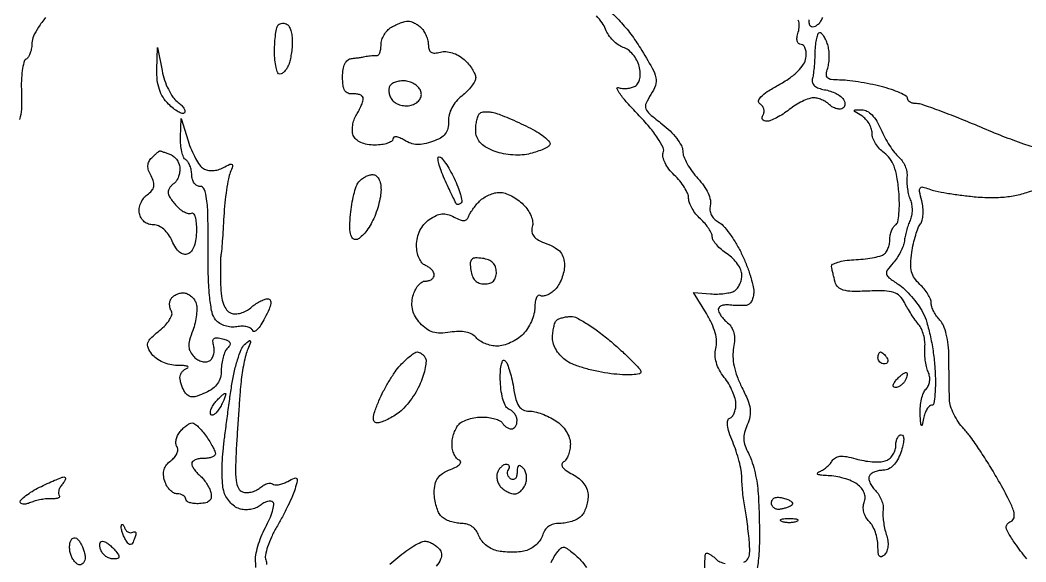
# Model space of a CAD drawing. Extents: x 0 to 102, y 0 to 135.
# Drawn here: x 47.29 to 61.67, y 101.31 to 109.06 of the extents above; entities that cross this region are included whole.
import ezdxf

# ---------------------------------------------------------------- set-up
doc = ezdxf.new("R2010")
doc.units = 0
doc.header["$MEASUREMENT"] = 0

msp = doc.modelspace()

# ---------------------------------------------------------------- linework, layer by layer
for points in [[(55.713392, 109.195951, -0.026186), (55.871109, 109.042416, -0.024721), (56.025737, 108.85773, -0.025052), (56.160648, 108.659477, -0.00836), (56.329031, 108.372557, -0.072628), (56.382264, 108.234896, -0.140959), (56.376185, 108.126634, -0.061044), (56.311784, 107.996028, 0.038722), (56.242624, 107.87022, 0.200103), (56.240273, 107.792504, 0.126946), (56.294674, 107.715864, 0.01234), (56.473586, 107.572282, -0.031705), (56.585725, 107.474918, -0.035176), (56.680527, 107.367283, -0.037717), (56.746933, 107.265119, -0.125903), (56.7666, 107.188253, 0.093877), (56.781317, 107.11056, 0.032018), (56.830249, 107.006197, 0.030512), (56.900354, 106.895228, 0.03075), (56.983276, 106.79392, -0.035146), (57.066773, 106.690062, -0.044396), (57.127793, 106.583029, -0.050934), (57.161256, 106.484576, -0.120993), (57.160107, 106.407754, 0.090007), (57.154966, 106.34046, 0.087108), (57.173634, 106.274812, 0.08348), (57.214523, 106.217222, 0.073989), (57.27359, 106.173327, -0.087205), (57.344344, 106.117803, -0.024034), (57.434001, 106.0077, -0.023512), (57.52516, 105.871058, -0.022622), (57.604359, 105.724724, -0.017602), (57.672279, 105.570832, -0.017269), (57.729677, 105.41157, -0.017439), (57.770237, 105.268633, -0.060479), (57.7818, 105.17339, -0.0548), (57.773951, 105.101986, -0.06985), (57.750736, 105.04002, -0.085123), (57.716443, 104.996536, -0.161721), (57.67605, 104.978858, -0.019509), (57.625095, 104.976162, -0.008697), (57.557874, 104.976401, -0.008594), (57.486669, 104.979118, -0.011513), (57.42225, 104.984176, 0.051616), (57.36559, 104.984076, 0.076638), (57.31769, 104.971441, 0.10255), (57.285695, 104.948828, 0.19003), (57.2742, 104.919677, 0.117003), (57.283254, 104.881514, 0.0367), (57.313619, 104.830773, 0.034397), (57.357038, 104.777234, 0.031988), (57.408393, 104.728748, -0.080434), (57.464683, 104.66425, -0.080116), (57.497838, 104.585199, -0.068527), (57.5075, 104.489294, -0.040262), (57.494028, 104.374589, 0.059057), (57.484069, 104.249461, 0.041845), (57.501258, 104.109506, 0.037605), (57.544684, 103.959061, 0.028897), (57.613488, 103.802459, -0.02014), (57.695364, 103.624624, -0.063048), (57.729807, 103.497837, -0.083992), (57.726693, 103.387671, -0.057985), (57.688349, 103.26866, 0.042518), (57.649488, 103.15968, 0.07512), (57.639254, 103.06494, 0.074302), (57.657446, 102.9707, 0.040754), (57.705538, 102.863151, -0.044278), (57.749779, 102.762314, -0.019226), (57.791191, 102.621754, -0.018847), (57.824023, 102.467996, -0.023794), (57.842169, 102.3237, -0.007821), (57.851868, 102.167162, -0.004253), (57.859136, 101.974618, -0.004236), (57.863204, 101.778615, -0.006698), (57.863017, 101.610535, -0.010296), (57.857799, 101.461948, -0.01317), (57.84658, 101.325476, -0.011086), (57.831778, 101.212726, -0.100554)], [(47.655272, 109.095976, 0.030648), (47.552899, 108.957225, 0.032567), (47.481531, 108.829419, 0.111397), (47.460675, 108.737143, -0.041653), (47.454404, 108.662367, -0.04372), (47.435831, 108.590913, -0.047872), (47.40862, 108.532714, -0.121642), (47.376204, 108.499626, 0.196423), (47.344324, 108.455838, 0.025433), (47.32195, 108.339844, 0.026548), (47.309203, 108.193039, 0.019255), (47.31002, 108.028933, -0.020662), (47.310546, 107.785968, -0.080484), (47.280811, 107.639115, -0.089102)], [(57.641702, 101.306395, 0.160519), (57.697753, 101.351656, 0.130334), (57.722564, 101.428068, 0.031418), (57.721483, 101.5623, 0.008734), (57.71125, 101.677831, 0.005081), (57.695143, 101.8161, 0.005078), (57.676184, 101.954349, 0.008546), (57.657117, 102.0699, -0.01138), (57.639385, 102.181285, -0.008196), (57.624475, 102.306284, -0.008284), (57.614208, 102.425702, -0.017702), (57.611081, 102.518211, 0.046172), (57.602345, 102.614298, 0.017078), (57.573036, 102.747166, 0.016756), (57.530975, 102.890858, 0.019379), (57.481129, 103.024489, -0.019228), (57.430194, 103.160912, -0.049367), (57.407212, 103.26358, -0.081798), (57.410097, 103.332797, -0.267134), (57.439432, 103.365777, 0.144712), (57.473362, 103.38945, 0.064172), (57.501983, 103.436552, 0.055825), (57.521434, 103.498054, 0.048734), (57.528, 103.565256, 0.072795), (57.516255, 103.645498, 0.030618), (57.478576, 103.74812, 0.029487), (57.424145, 103.854731, 0.033889), (57.359749, 103.949109, -0.041124), (57.29032, 104.054089, -0.055729), (57.247047, 104.159131, -0.061539), (57.230771, 104.262277, -0.069986), (57.241364, 104.361689, 0.078766), (57.250628, 104.465863, 0.049369), (57.230226, 104.586771, 0.042478), (57.181504, 104.719942, 0.029493), (57.105403, 104.861048), (56.919575, 105.161724), (57.162759, 105.143194, 0.026164), (57.263441, 105.140804, 0.025381), (57.36486, 105.148866, 0.026246), (57.45312, 105.165161, 0.079802), (57.509271, 105.188525, 0.094644), (57.548845, 105.224827, 0.052833), (57.582247, 105.28129, 0.050081), (57.604935, 105.34784, 0.057182), (57.6126, 105.414643, 0.104155), (57.5974, 105.486819, 0.04945), (57.550472, 105.569944, 0.046029), (57.48201, 105.650445, 0.048541), (57.4011, 105.71548, -0.03171), (57.320153, 105.776182, -0.036772), (57.251728, 105.843919, -0.039842), (57.203735, 105.908744, -0.140324), (57.1896, 105.958118, 0.111387), (57.178235, 106.008502, 0.034561), (57.139897, 106.076589, 0.032634), (57.085153, 106.149029, 0.030719), (57.0204, 106.2153, -0.040953), (56.955656, 106.28433, -0.037512), (56.900903, 106.364963, -0.039635), (56.863146, 106.444685, -0.091019), (56.8512, 106.509765, 0.102679), (56.837174, 106.577343, 0.035428), (56.790867, 106.666267, 0.033436), (56.72441, 106.759794, 0.033006), (56.645811, 106.844059, -0.039458), (56.56945, 106.92807, -0.049495), (56.513574, 107.017204, -0.057641), (56.483949, 107.099409, -0.150403), (56.488163, 107.161422, 0.206061), (56.485109, 107.237685, 0.034451), (56.411273, 107.368049, 0.029994), (56.290384, 107.529008, 0.015796), (56.122502, 107.714452, -0.010119), (55.972822, 107.876062, -0.02409), (55.870067, 108.003473, -0.054974), (55.827045, 108.078496, -0.653401), (55.843672, 108.096463, 0.060547), (55.903244, 108.083612, 0.04445), (55.970887, 108.08343, 0.045144), (56.035988, 108.095034, 0.071863), (56.087772, 108.117547, 0.120787), (56.130043, 108.16055, 0.085766), (56.154299, 108.223972, 0.068536), (56.158957, 108.30514, 0.041616), (56.143354, 108.400181, 0.062391), (56.109825, 108.486492, 0.051409), (56.054185, 108.568192, 0.053357), (55.986071, 108.633397, 0.087632), (55.915557, 108.670301, -0.077726), (55.843307, 108.706319, -0.045847), (55.769968, 108.76926, -0.044583), (55.706608, 108.84748, -0.05716), (55.664062, 108.9297, 0.066364), (55.615477, 109.019519, 0.031289), (55.531286, 109.12133, 0.030328)], [(61.893728, 107.205279, -0.008146), (61.642721, 107.287605, -0.009849), (61.345687, 107.397013, -0.00779), (61.028807, 107.5266, 0.005397), (60.71611, 107.656225, 0.007405), (60.431917, 107.765595, 0.005021), (60.192299, 107.851037, 0.083312), (60.109079, 107.865, -0.056456), (60.060241, 107.870532, -0.07588), (60.018906, 107.886901, -0.095065), (59.991193, 107.911114, -0.167324), (59.9814, 107.939557, 0.268476), (59.961641, 107.973702, 0.024666), (59.87099, 108.020014, 0.026598), (59.749563, 108.067084, 0.017489), (59.605537, 108.108757, 0.012104), (59.445355, 108.144992, 0.010318), (59.274861, 108.175599, 0.010445), (59.118566, 108.197003, 0.028811), (59.007636, 108.2034, -0.027758), (58.891236, 108.209867, -0.170873), (58.837995, 108.235552, -0.225603), (58.82083, 108.284221, -0.050698), (58.8393, 108.3726, 0.047189), (58.855979, 108.44971, 0.029688), (58.861452, 108.5418, 0.029688), (58.855979, 108.63389, 0.047189), (58.8393, 108.711, 0.031193), (58.814196, 108.775781, 0.041934), (58.783167, 108.830497, 0.04798), (58.751096, 108.868916, 0.197334), (58.723619, 108.8802, 0.30494), (58.699266, 108.863825, 0.037275), (58.678473, 108.799433, 0.033987), (58.663239, 108.710628, 0.021238), (58.656965, 108.60525, -0.010145), (58.652722, 108.491526, -0.009914), (58.643853, 108.37719, -0.00985), (58.632104, 108.27718, -0.036321), (58.618895, 108.214974, 0.160836), (58.620722, 108.16571, 0.126654), (58.651398, 108.121631, 0.089537), (58.710526, 108.086808, 0.046899), (58.793328, 108.064788, -0.038972), (58.877609, 108.043797, -0.037153), (58.959027, 108.009731, -0.039464), (59.026261, 107.968562, -0.096874), (59.065566, 107.926314, -0.076425), (59.08346, 107.884417, -0.109), (59.084828, 107.844128, -0.129649), (59.069599, 107.81187, -0.136091), (59.040686, 107.792032, -0.107242), (58.999597, 107.787196, -0.059208), (58.949977, 107.798021, -0.054982), (58.899912, 107.821769, -0.058223), (58.857278, 107.855482, 0.05948), (58.811642, 107.891384, 0.039796), (58.752288, 107.9214, 0.039874), (58.689126, 107.94156, 0.060974), (58.63203, 107.947719, 0.083283), (58.567319, 107.935908, 0.026897), (58.477291, 107.897793, 0.025977), (58.380004, 107.843857, 0.026417), (58.2894, 107.7804, -0.022459), (58.200299, 107.716939, -0.023771), (58.107497, 107.663007, -0.024259), (58.023605, 107.624491, -0.091482), (57.967157, 107.613081, -0.093632), (57.92935, 107.619561, -0.1757), (57.906021, 107.639382, -0.176061), (57.900846, 107.669515, -0.094056), (57.914546, 107.705259, 0.109604), (57.928761, 107.746063, 0.099849), (57.9251, 107.790538, 0.095144), (57.904071, 107.831844, 0.08939), (57.868844, 107.863489, -0.326339), (57.851691, 107.905658, -0.134771), (57.883655, 107.962471, -0.055551), (57.975966, 108.037029, -0.016279), (58.132956, 108.130252, 0.026102), (58.291584, 108.228712, 0.043403), (58.412406, 108.329335, 0.05367), (58.492868, 108.428355, 0.108705), (58.527934, 108.521921, 0.04833), (58.531225, 108.594307, 0.075005), (58.518772, 108.655458, 0.103852), (58.493324, 108.696269, 0.204339), (58.458783, 108.711, -0.184626), (58.423877, 108.724344, -0.155477), (58.403681, 108.758653, -0.093539), (58.401618, 108.814355, -0.039474), (58.418639, 108.887571, 0.075543), (58.432694, 108.976622, 0.086864), (58.418357, 109.061378, 0.076184)], [(58.569942, 109.064675, 0.091187), (58.572983, 109.011674, 0.142265), (58.592445, 108.977824, 0.193969), (58.624754, 108.9648, 0.121181), (58.664039, 108.974463, 0.064835), (58.705194, 109.003341, 0.058632), (58.741886, 109.04583, 0.057257), (58.768058, 109.096005, 0.127398)], [(61.685875, 101.352651, -0.010829), (61.597348, 101.464233, -0.012433), (61.517856, 101.574605, -0.013332), (61.424097, 101.720034, -0.091059), (61.393827, 101.799401, -0.222791), (61.407173, 101.850462, -0.12827), (61.459896, 101.888224, 0.259055), (61.504023, 101.940889, 0.121842), (61.499256, 102.032428, 0.046522), (61.435671, 102.188224, 0.008073), (61.28399, 102.46812, 0.010019), (61.154651, 102.687453, 0.009396), (61.013911, 102.906241, 0.009407), (60.881785, 103.095593, 0.031611), (60.785466, 103.212, -0.042077), (60.708947, 103.308515, -0.033939), (60.643357, 103.4235, -0.035078), (60.597262, 103.538771, -0.070818), (60.580855, 103.635, -0.002526), (60.578431, 103.743016, -0.000841), (60.575948, 103.901229, -0.000837), (60.573785, 104.076499, -0.000953), (60.572314, 104.244313, 0.02559), (60.562529, 104.412776, 0.03258), (60.535534, 104.566051, 0.036375), (60.495347, 104.690569, 0.100459), (60.444694, 104.76702, -0.042235), (60.396898, 104.823653, -0.036183), (60.356488, 104.890427, -0.037788), (60.328677, 104.956881, -0.080375), (60.3198, 105.011745, 0.099291), (60.308511, 105.068031, 0.037842), (60.272005, 105.13963, 0.035623), (60.219354, 105.213633, 0.036425), (60.157093, 105.278824, -0.059958), (60.08061, 105.36683, -0.087464), (60.0387, 105.460377, -0.071534), (60.026615, 105.576278, -0.02832), (60.041932, 105.736086, -0.017459), (60.065756, 105.861933, -0.018346), (60.097985, 105.98372, -0.018327), (60.133373, 106.086353, -0.074096), (60.165982, 106.143758, 0.112199), (60.191341, 106.197475, 0.040924), (60.202797, 106.28132, 0.038048), (60.200656, 106.378357, 0.036962), (60.18388, 106.474918, -0.013573), (60.153989, 106.609373, -0.185571), (60.162572, 106.657818, -0.327218), (60.197611, 106.672468, -0.035716), (60.285987, 106.644365, 0.043436), (60.377829, 106.616713, 0.009205), (60.542226, 106.585568, 0.00957), (60.734794, 106.556527, 0.008959), (60.932607, 106.534154, 0.020891), (61.1757, 106.521275, 0.030229), (61.390473, 106.531869, 0.032557), (61.589619, 106.567042, 0.031235), (61.785368, 106.628101, 0.031173)], [(50.660541, 101.228181, 0.057271), (50.659193, 101.313082, -0.076167), (50.661167, 101.403886, -0.026758), (50.690631, 101.531283, -0.025839), (50.738556, 101.670089, -0.027477), (50.799711, 101.800306, 0.021128), (50.858481, 101.921427, 0.030913), (50.898848, 102.032812, 0.031408), (50.919338, 102.123128, 0.24093), (50.906384, 102.163216, 0.180299), (50.875014, 102.177551, 0.079773), (50.828952, 102.173517, 0.063905), (50.775852, 102.152666, 0.047762), (50.723804, 102.117266, -0.080576), (50.663267, 102.08164, -0.052308), (50.584767, 102.060202, -0.051213), (50.501312, 102.055211, -0.06628), (50.425856, 102.068549, -0.083762), (50.355873, 102.104492, -0.053463), (50.288686, 102.166886, -0.052028), (50.234209, 102.244567, -0.065524), (50.201918, 102.326178, -0.044893), (50.185368, 102.431285, -0.014653), (50.179532, 102.588308, -0.01447), (50.183238, 102.76396, -0.015832), (50.197151, 102.93389, -0.003138), (50.219977, 103.123775, -0.001584), (50.251014, 103.362898, -0.001573), (50.284639, 103.609745, -0.002339), (50.315766, 103.825606, -0.018025), (50.351869, 104.019675, -0.021175), (50.400377, 104.200331, -0.020646), (50.45349, 104.347682, -0.109344), (50.501987, 104.417806, -0.01162), (50.564083, 104.472783, -0.440556), (50.580681, 104.470639, -0.247788), (50.583545, 104.448126, -0.006951), (50.546735, 104.3541, 0.032711), (50.518286, 104.268725, 0.012763), (50.489838, 104.147623, 0.01257), (50.465617, 104.014568, 0.015265), (50.449891, 103.8888, 0.004406), (50.436706, 103.734167, 0.001316), (50.419299, 103.498121, 0.00132), (50.40115, 103.232977, 0.001428), (50.384894, 102.974628, 0.008381), (50.371164, 102.657211, 0.038586), (50.380481, 102.473499, 0.075879), (50.411745, 102.364478, 0.195861), (50.470364, 102.309513, 0.093824), (50.526687, 102.299304, 0.056022), (50.594505, 102.307462, 0.053404), (50.66281, 102.331498, 0.061996), (50.720822, 102.368591, -0.041399), (50.773544, 102.405437, -0.057769), (50.826221, 102.428446, -0.072907), (50.871054, 102.43526, -0.200287), (50.900068, 102.423332, 0.188185), (50.931232, 102.409662, 0.053087), (50.985141, 102.413155, 0.045564), (51.050178, 102.430586, 0.034633), (51.117529, 102.460838, -0.017), (51.214423, 102.50853, -0.316567), (51.246119, 102.502442, -0.259727), (51.255191, 102.468289, -0.012825), (51.222506, 102.352111, -0.028247), (51.185536, 102.252798, -0.009128), (51.119932, 102.11017, -0.009069), (51.041047, 101.953906, -0.010059), (50.959124, 101.805977, 0.023137), (50.8851, 101.663653, 0.028308), (50.829934, 101.524216, 0.02885), (50.797827, 101.404705, 0.143773), (50.803375, 101.336205, -0.106764), (50.813572, 101.270379, -0.028828)], [(52.575636, 101.276268, -0.002455), (52.691141, 101.372486, -0.017597), (52.806962, 101.46135, -0.021023), (52.922236, 101.536417, -0.020307), (53.023231, 101.590881, -0.11398), (53.082632, 101.6046, -0.082484), (53.131558, 101.596474, -0.044018), (53.187777, 101.571558, -0.042267), (53.242186, 101.535158, -0.051033), (53.286035, 101.492117, -0.146235), (53.315404, 101.423097, -0.133134), (53.303598, 101.346441, -0.071347), (53.242878, 101.249585, -0.017924)], [(54.886418, 101.300624, -0.025234), (54.929936, 101.384628, -0.033868), (54.978063, 101.455558, -0.035972), (55.024066, 101.50637, -0.193125), (55.058039, 101.52, -0.141809), (55.096353, 101.50891, -0.022018), (55.161848, 101.463377, -0.023042), (55.236208, 101.401048, -0.018232), (55.310793, 101.327241, -0.043406), (55.38949, 101.227384, -0.018764)], [(57.08351, 101.20104, -0.019383), (57.084208, 101.323744, -0.014225), (57.091214, 101.419674, -0.384831), (57.10862, 101.4354, -0.118978), (57.132664, 101.429597, -0.027538), (57.168868, 101.408445, -0.026916), (57.208932, 101.378763, -0.023491), (57.247523, 101.343637, 0.097756), (57.297022, 101.310459, 0.045419), (57.371112, 101.287147, 0.04264)]]:
    msp.add_lwpolyline(points, format="xyb")
for points in [[(52.83693, 109.046827, -0.088883), (52.878196, 109.04066, -0.038452), (52.929488, 109.018823, -0.036477), (52.981875, 108.986538, -0.040066), (53.02728, 108.94788, -0.059517), (53.066158, 108.898453, -0.039031), (53.098979, 108.833776, -0.039004), (53.121378, 108.764704, -0.058975), (53.1288, 108.702, 0.078222), (53.138844, 108.638189, 0.185728), (53.168558, 108.60141, 0.149756), (53.220583, 108.589409, 0.046326), (53.300782, 108.602615, -0.083141), (53.381037, 108.609847, -0.056697), (53.471199, 108.592573, -0.053535), (53.560723, 108.553713, -0.05482), (53.639182, 108.496983, -0.03223), (53.702868, 108.431409, -0.033496), (53.756715, 108.358995, -0.035554), (53.794309, 108.290399, -0.107984), (53.8056, 108.238728, -0.1257), (53.792332, 108.186788, -0.03639), (53.74712, 108.116702, -0.0341), (53.682711, 108.042347, -0.030574), (53.606519, 107.974483, 0.052504), (53.526694, 107.896858, 0.052656), (53.464876, 107.80438, 0.055565), (53.426523, 107.706374, 0.076264), (53.416169, 107.612423, -0.066185), (53.407023, 107.510746, -0.111439), (53.370403, 107.433732, -0.097862), (53.300249, 107.373447, -0.042684), (53.188133, 107.322101, -0.035208), (53.069311, 107.288735, -0.062261), (52.967944, 107.280709, -0.069949), (52.876077, 107.297903, -0.058455), (52.786283, 107.340338, 0.030075), (52.718637, 107.377128, 0.082863), (52.666531, 107.391696, 0.178727), (52.634684, 107.383685, 0.247539), (52.6212, 107.358117, -0.255251), (52.603296, 107.325331, -0.062575), (52.545866, 107.297862, -0.048776), (52.462989, 107.279008, -0.031563), (52.364745, 107.2728, -0.04163), (52.254505, 107.281995, -0.063421), (52.162666, 107.30971, -0.077507), (52.094818, 107.353628, -0.119365), (52.055293, 107.410907, -0.082413), (52.042123, 107.47523, -0.047223), (52.046638, 107.554518, -0.045567), (52.066689, 107.635637, -0.056273), (52.100248, 107.705859, 0.019678), (52.137741, 107.771509, 0.020472), (52.169427, 107.839058, 0.020672), (52.191915, 107.899475, 0.07891), (52.1982, 107.939052, 0.194625), (52.186788, 107.967261, 0.097933), (52.15471, 107.989521, 0.073274), (52.106814, 108.002526, 0.049553), (52.05015, 108.00365, -0.105996), (51.980511, 108.012897, -0.171308), (51.934608, 108.050209, -0.108181), (51.90933, 108.123194, -0.029483), (51.9021, 108.2457, -0.035917), (51.910001, 108.355547, -0.075823), (51.934774, 108.437084, -0.108807), (51.975107, 108.488723, -0.1515), (52.029, 108.510891, 0.008042), (52.083778, 108.516698, 0.006155), (52.143474, 108.524746, 0.006227), (52.199188, 108.533667, 0.014607), (52.2405, 108.54206, -0.023476), (52.277534, 108.548902, -0.017487), (52.318887, 108.553084, -0.017764), (52.358235, 108.554277, -0.037861), (52.38855, 108.551818, 0.254105), (52.412791, 108.560423, 0.086074), (52.433362, 108.593211, 0.060402), (52.44739, 108.644309, 0.036837), (52.452, 108.706796, -0.07832), (52.462955, 108.776302, -0.055025), (52.49549, 108.848655, -0.054601), (52.543415, 108.912808, -0.0733), (52.60005, 108.958024, -0.021891), (52.663252, 108.99122, -0.0203), (52.730704, 109.01968, -0.020768), (52.792762, 109.040049, -0.061744)], [(51.1102, 108.999807, -0.140566), (51.138238, 108.968972, -0.042355), (51.161615, 108.909402, -0.038735), (51.177635, 108.834926, -0.033622), (51.183, 108.755226, -0.021751), (51.179248, 108.669014, -0.016458), (51.167916, 108.574958, -0.016725), (51.151378, 108.487203, -0.03669), (51.131649, 108.421819, -0.045844), (51.10641, 108.370624, -0.052351), (51.073189, 108.327309, -0.059761), (51.037409, 108.297625, -0.144282), (51.004749, 108.288, -0.304815), (50.97544, 108.307698, -0.039632), (50.951392, 108.383263, -0.035268), (50.934664, 108.488008, -0.021969), (50.9292, 108.6123, -0.015428), (50.933155, 108.740445, -0.020077), (50.945092, 108.857229, -0.01812), (50.962168, 108.952012, -0.143707), (50.9833, 108.9907, -0.101199), (51.009456, 109.007975, -0.077739), (51.042893, 109.015692, -0.074868), (51.078314, 109.01293, -0.081757)], [(49.320526, 108.337211, 0.034065), (49.35624, 108.20211, 0.032069), (49.41054, 108.070259, 0.033675), (49.474066, 107.959848, 0.087723), (49.537271, 107.893935, -0.035446), (49.592201, 107.847457, -0.058297), (49.630487, 107.800232, -0.082701), (49.647707, 107.759474, -0.260707), (49.639924, 107.731924, -0.278059), (49.608876, 107.724228, -0.052138), (49.55268, 107.748227, -0.04248), (49.484628, 107.794058, -0.026953), (49.41345, 107.85795, -0.056752), (49.335385, 107.956079, -0.058366), (49.282249, 108.068354, -0.053226), (49.253195, 108.198842, -0.035862), (49.246929, 108.35145), (49.256658, 108.6687)], [(52.818669, 108.187088, 0.050624), (52.744972, 108.190115, 0.053486), (52.673572, 108.178081, 0.059623), (52.614834, 108.153733, 0.126966), (52.5796, 108.119932, 0.114089), (52.564659, 108.075792, 0.0695), (52.566848, 108.020526, 0.063896), (52.585008, 107.963042, 0.06487), (52.617027, 107.912328, 0.093831), (52.665984, 107.871843, 0.061557), (52.734109, 107.844563, 0.059169), (52.810054, 107.833882, 0.069437), (52.882207, 107.842372, 0.070394), (52.948014, 107.869911, 0.091067), (52.997195, 107.912918, 0.102209), (53.024118, 107.966324, 0.113332), (53.026282, 108.023988, 0.110435), (53.002773, 108.078353, 0.069302), (52.954525, 108.128457, 0.064295), (52.890008, 108.16691, 0.066812)], [(54.095581, 107.728175, -0.02106), (54.184389, 107.696626, -0.006758), (54.31347, 107.642511, -0.006728), (54.455674, 107.578332, -0.007478), (54.591138, 107.512501, -0.023096), (54.71055, 107.445158, -0.038092), (54.803718, 107.376393, -0.045634), (54.862707, 107.315267, -0.31757), (54.865118, 107.276065, -0.126858), (54.831244, 107.243555, -0.026191), (54.756538, 107.206531, -0.025976), (54.662765, 107.171684, -0.021919), (54.560442, 107.14446, -0.045923), (54.441725, 107.129612, -0.030834), (54.304959, 107.13358, -0.030775), (54.169282, 107.154389, -0.044775), (54.053812, 107.190515, -0.0421), (53.943448, 107.24753, -0.075593), (53.866423, 107.31399, -0.090118), (53.821291, 107.391328, -0.087345), (53.8056, 107.480464, -0.027815), (53.809823, 107.556308, -0.029788), (53.822441, 107.62947, -0.031177), (53.840814, 107.690441, -0.108012), (53.862931, 107.724931, -0.147013), (53.897031, 107.743272, -0.04693), (53.95492, 107.749533, -0.042179), (54.02426, 107.744646, -0.036156)], [(59.330067, 107.777827, -0.13382), (59.401073, 107.759759, -0.071782), (59.473116, 107.704012, -0.057229), (59.541196, 107.615306, -0.036134), (59.600129, 107.498715, 0.023448), (59.655176, 107.382593, 0.020477), (59.723209, 107.266614, 0.020982), (59.793455, 107.166834, 0.055733), (59.853848, 107.104141, -0.071693), (59.904661, 107.047922, -0.050294), (59.944976, 106.972573, -0.050268), (59.969456, 106.890637, -0.071339), (59.973057, 106.814775, 0.036044), (59.971259, 106.736407, 0.023768), (59.979961, 106.64665, 0.023935), (59.996867, 106.559701, 0.041958), (60.020172, 106.49025, -0.062598), (60.039781, 106.422721, -0.0416), (60.045783, 106.3422, -0.041563), (60.038369, 106.261682, -0.061922), (60.017584, 106.19415, 0.023459), (59.990956, 106.126574, 0.01482), (59.966002, 106.045565, 0.014879), (59.946168, 105.964312, 0.02638), (59.935396, 105.896229, -0.064047), (59.919114, 105.827338, -0.02965), (59.881593, 105.743158, -0.028773), (59.831084, 105.658147, -0.035497), (59.77424, 105.585596, 0.026444), (59.691835, 105.484251, 0.218545), (59.680365, 105.427517, 0.175558), (59.714971, 105.374513, 0.016195), (59.845383, 105.282894, -0.044359), (59.938433, 105.209372, -0.02423), (60.039246, 105.104356, -0.023965), (60.132069, 104.98686, -0.034913), (60.201142, 104.874427, -0.049227), (60.25691, 104.735898, -0.017998), (60.308904, 104.530872, -0.017641), (60.350019, 104.301135, -0.020181), (60.372617, 104.07915, -0.01373), (60.379495, 103.874779, -0.02355), (60.372523, 103.704453, -0.020597), (60.355772, 103.575516, -0.365147), (60.325965, 103.5504, 0.196606), (60.293045, 103.536935, 0.062148), (60.259404, 103.494485, 0.051214), (60.230143, 103.432917, 0.03778), (60.210305, 103.36005, -0.008766), (60.190538, 103.266302, -0.647179), (60.178929, 103.263989, -0.14095), (60.169143, 103.291774, -0.003491), (60.162121, 103.42773, -0.034907), (60.164784, 103.533542, -0.034752), (60.182135, 103.638115, -0.036907), (60.210365, 103.726952, -0.101328), (60.246433, 103.781593, 0.094434), (60.279898, 103.830816, 0.072689), (60.296863, 103.893661, 0.067803), (60.295693, 103.963012, 0.063551), (60.276155, 104.031163, -0.04418), (60.25217, 104.10407, -0.023954), (60.235109, 104.196971, -0.023683), (60.226716, 104.293901, -0.03435), (60.229263, 104.379729, 0.053105), (60.228607, 104.463966, 0.038741), (60.210792, 104.555939, 0.039421), (60.179797, 104.641495, 0.066685), (60.139394, 104.706002, -0.019771), (60.090951, 104.769306, -0.010168), (60.035118, 104.852099, -0.010089), (59.981035, 104.939758, -0.015003), (59.9376, 105.018773, 0.079682), (59.869338, 105.112074, 0.11978), (59.783331, 105.163828, 0.0715), (59.65126, 105.185212, 0.014678), (59.414495, 105.182468, -0.013596), (59.190649, 105.179389, -0.062894), (59.062688, 105.197299, -0.123366), (58.987985, 105.239102, -0.140757), (58.946298, 105.309368, -0.003751), (58.930778, 105.37059, -0.003251), (58.915399, 105.435029, -0.003272), (58.902231, 105.493578, -0.009557), (58.894186, 105.53419, -0.327258), (58.909955, 105.566333, -0.046584), (58.982163, 105.595936, -0.038294), (59.086813, 105.619273, -0.022881), (59.213788, 105.631643, 0.013854), (59.348224, 105.642293, 0.015806), (59.47604, 105.660094, 0.015084), (59.582935, 105.681779, 0.080991), (59.637653, 105.704396, 0.103964), (59.672128, 105.737212, 0.051621), (59.701178, 105.790425, 0.048077), (59.720931, 105.854175, 0.051143), (59.7276, 105.9192, -0.047108), (59.733708, 105.983883, -0.046419), (59.751818, 106.046613, -0.050346), (59.778425, 106.098419, -0.110995), (59.810046, 106.129369, 0.208362), (59.840233, 106.172896, 0.024869), (59.857662, 106.291581, 0.026297), (59.864196, 106.441721, 0.018698), (59.856369, 106.610028, 0.021192), (59.830062, 106.8173, 0.04865), (59.788771, 106.968939, 0.065102), (59.729111, 107.079964, 0.084367), (59.647023, 107.161064, -0.055215), (59.580754, 107.219343, -0.046924), (59.524684, 107.293812, -0.049154), (59.486397, 107.372397, -0.089017), (59.4738, 107.442593, 0.080351), (59.462855, 107.510263, 0.055124), (59.43031, 107.581064, 0.054372), (59.382383, 107.644159, 0.0714), (59.32575, 107.689024, -0.004866), (59.230718, 107.74562, -0.274739), (59.221464, 107.763068, -0.387145), (59.233287, 107.774845, -0.00696)], [(49.693326, 107.331245, 0.024723), (49.74037, 107.20248, 0.026489), (49.798965, 107.082006, 0.027317), (49.859992, 106.984725, 0.100923), (49.912547, 106.935298, 0.090088), (49.972061, 106.911949, 0.061652), (50.044649, 106.906783, 0.056898), (50.122411, 106.919794, 0.053036), (50.19722, 106.950145, -0.012442), (50.291958, 106.997854, -0.269287), (50.321875, 106.995321, -0.334763), (50.330238, 106.96958, -0.016445), (50.296331, 106.880792, 0.051739), (50.269041, 106.790755, 0.011363), (50.241944, 106.631158, 0.011709), (50.219024, 106.44429, 0.011013), (50.204319, 106.252696, -0.002168), (50.193354, 106.066793, -0.002848), (50.181643, 105.897203, -0.002079), (50.170432, 105.755225, -0.027089), (50.163197, 105.702796, 0.039925), (50.157672, 105.653444, 0.004772), (50.15524, 105.543552, 0.005665), (50.155075, 105.412644, 0.004626), (50.157782, 105.272601, 0.024567), (50.170308, 105.111714, 0.056794), (50.199113, 104.994155, 0.081168), (50.24439, 104.914289, 0.132433), (50.306935, 104.868712, 0.098581), (50.37068, 104.857777, 0.058932), (50.447051, 104.86888, 0.055757), (50.523709, 104.898922, 0.062749), (50.588546, 104.94426, -0.03164), (50.650537, 104.993605, -0.030625), (50.718916, 105.035324, -0.032113), (50.783569, 105.064381, -0.089785), (50.832284, 105.0732, -0.269072), (50.866229, 105.053507, -0.168836), (50.874906, 105.007115, -0.06566), (50.851063, 104.924434, -0.016721), (50.790835, 104.79825, -0.021671), (50.733785, 104.699093, -0.049994), (50.68076, 104.631519, -0.112401), (50.64078, 104.605229, -0.423508), (50.616511, 104.616754, 0.175258), (50.59017, 104.649785, 0.075917), (50.537624, 104.671944, 0.061822), (50.468362, 104.68058, 0.047395), (50.392353, 104.673401, -0.065684), (50.307966, 104.668526, -0.059964), (50.222418, 104.685268, -0.06174), (50.145707, 104.721042, -0.079764), (50.087319, 104.772137, -0.121734), (50.035421, 104.879452, -0.025664), (50.002649, 105.086666, -0.020023), (49.983326, 105.381241, -0.007557), (49.979055, 105.79414, 0.005141), (49.976513, 106.255192, 0.028315), (49.95854, 106.502966, 0.059022), (49.924205, 106.639176, 0.310969), (49.864041, 106.6806, -0.136584), (49.818569, 106.693257, -0.100273), (49.779827, 106.728836, -0.086418), (49.753748, 106.782053, -0.070932), (49.7448, 106.844807, 0.046881), (49.738533, 106.911498, 0.046318), (49.719949, 106.976137, 0.050262), (49.692649, 107.029488, 0.111412), (49.6602, 107.0613, -0.158517), (49.628124, 107.099166, -0.039413), (49.603057, 107.177527, -0.036345), (49.587293, 107.276364, -0.029597), (49.584471, 107.383543), (49.593341, 107.6535)], [(49.289501, 107.1882, -0.077753), (49.301882, 107.186263, -0.003714), (49.341848, 107.173116, -0.006008), (49.389173, 107.156521, -0.004283), (49.441781, 107.136849, -0.091012), (49.492941, 107.105628, -0.06669), (49.536291, 107.055005, -0.06528), (49.565596, 106.993493, -0.078719), (49.5756, 106.930342, -0.049465), (49.56933, 106.867113, -0.04742), (49.550749, 106.805404, -0.051141), (49.523434, 106.754123, -0.106804), (49.491, 106.7229, 0.05655), (49.458639, 106.697443, 0.049896), (49.431251, 106.664364, 0.05274), (49.41257, 106.62904, 0.095559), (49.4064, 106.59705, 0.114745), (49.415015, 106.560006, 0.028994), (49.44568, 106.505815, 0.028039), (49.488938, 106.44636, 0.025092), (49.54012, 106.389765, 0.039513), (49.596404, 106.341738, 0.051691), (49.654923, 106.30791, 0.061906), (49.707058, 106.291943, 0.183807), (49.74316, 106.298887, -0.404924), (49.769615, 106.293084, -0.078162), (49.792117, 106.243939, -0.045722), (49.807569, 106.159977, -0.022658), (49.81248, 106.051669, -0.03406), (49.804168, 105.929786, -0.053386), (49.778928, 105.82791, -0.067074), (49.739833, 105.753448, -0.147803), (49.689562, 105.714442, -0.151828), (49.630742, 105.71061, -0.113586), (49.572271, 105.739762, -0.079458), (49.516338, 105.803085, -0.03824), (49.465372, 105.898987, 0.048636), (49.412391, 105.993875, 0.063554), (49.345929, 106.06764, 0.073034), (49.271797, 106.114601, 0.105103), (49.196059, 106.1307, -0.084174), (49.126647, 106.142469, -0.087937), (49.066161, 106.176408, -0.088268), (49.021194, 106.228939, -0.085616), (48.996509, 106.294308, -0.085139), (48.995075, 106.364642, -0.061089), (49.0162, 106.440526, -0.060226), (49.055534, 106.510215, -0.076467), (49.107788, 106.562325, 0.053018), (49.173226, 106.621754, 0.131547), (49.202075, 106.679118, 0.126923), (49.198921, 106.74458, 0.047729), (49.163247, 106.829906, -0.043166), (49.128754, 106.91034, -0.089756), (49.119276, 106.977693, -0.106664), (49.134384, 107.036433, -0.080453), (49.17348, 107.09064, -0.008811), (49.212199, 107.128018, -0.012745), (49.247804, 107.159542, -0.008409), (49.278316, 107.184334, -0.167939)], [(53.2837, 107.1036, -0.222358), (53.317746, 107.087672, -0.021685), (53.37436, 107.013544, -0.024214), (53.436536, 106.914473, -0.016769), (53.497457, 106.797026, -0.016871), (53.550137, 106.676228, -0.025096), (53.587216, 106.567017, -0.022592), (53.608162, 106.478344, -0.247946), (53.597726, 106.444526, -0.063626), (53.578403, 106.429581, -0.095034), (53.558341, 106.422445, -0.122958), (53.540779, 106.424074, -0.162032), (53.528141, 106.43385, -0.035168), (53.513512, 106.459352, -0.001535), (53.469081, 106.551937, -0.002601), (53.417263, 106.662249, -0.001853), (53.36031, 106.78635, -0.016656), (53.309817, 106.908065, -0.030755), (53.278335, 107.010408, -0.037133), (53.266179, 107.084456, -0.440373)], [(52.335459, 106.8498, -0.166862), (52.381875, 106.833866, -0.103893), (52.419423, 106.789504, -0.07728), (52.4439, 106.720552, -0.046746), (52.452, 106.634099, -0.045367), (52.442865, 106.533628, -0.022316), (52.414085, 106.40844, -0.021937), (52.372357, 106.280147, -0.02974), (52.322927, 106.168799, -0.031058), (52.265742, 106.073257, -0.038418), (52.200687, 105.99252, -0.042266), (52.137411, 105.935747, -0.163123), (52.088042, 105.9192, -0.242204), (52.043112, 105.942321, -0.105441), (52.015578, 106.005641, -0.05554), (52.005839, 106.114642, -0.017351), (52.01513, 106.27875, -0.018921), (52.034005, 106.424153, -0.020536), (52.063466, 106.563746, -0.020532), (52.098332, 106.680537, -0.087323), (52.133475, 106.74405, -0.058021), (52.174769, 106.784518, -0.044298), (52.228053, 106.818736, -0.045357), (52.284589, 106.842086, -0.075395)], [(54.150043, 106.596, -0.08157), (54.224974, 106.583694, -0.037601), (54.316246, 106.545026, -0.035948), (54.408288, 106.488879, -0.041467), (54.486728, 106.422472, -0.047354), (54.552229, 106.343232, -0.054565), (54.598109, 106.256612, -0.061443), (54.619956, 106.172921, -0.110432), (54.613793, 106.102557, 0.11363), (54.60786, 106.0295, 0.141564), (54.63592, 105.967746, 0.094292), (54.704087, 105.913183, 0.031524), (54.820966, 105.860434, -0.039338), (54.942213, 105.803418, -0.091394), (55.018727, 105.738908, -0.106218), (55.060468, 105.658021, -0.066285), (55.0746, 105.551892, -0.053606), (55.064785, 105.460609, -0.038534), (55.03532, 105.362317, -0.039116), (54.992112, 105.272059, -0.065276), (54.94088, 105.205365, -0.044372), (54.883968, 105.157748, -0.05587), (54.823592, 105.125046, -0.066704), (54.768874, 105.110983, -0.169581), (54.72938, 105.119715, 0.289162), (54.699975, 105.119439, 0.142401), (54.674448, 105.09007, 0.073759), (54.657113, 105.030986, 0.034547), (54.6516, 104.951293, -0.064334), (54.639294, 104.856049, -0.039127), (54.601897, 104.748692, -0.038632), (54.547177, 104.646259, -0.054438), (54.4824, 104.5656, -0.051091), (54.402848, 104.500833, -0.038183), (54.303817, 104.446102, -0.039021), (54.201393, 104.40865, -0.068244), (54.112059, 104.3964, -0.052684), (54.027694, 104.405314, -0.042656), (53.94057, 104.431865, -0.044223), (53.863688, 104.470865, -0.080229), (53.81072, 104.517131, 0.099456), (53.750065, 104.566161, 0.069451), (53.666987, 104.595818, 0.056818), (53.56296, 104.605277, 0.034524), (53.439829, 104.593934, -0.03782), (53.301851, 104.58214, -0.076137), (53.193989, 104.597595, -0.082969), (53.101707, 104.643299, -0.052504), (53.012041, 104.723595, -0.049496), (52.944886, 104.814424, -0.069663), (52.905832, 104.907146, -0.071384), (52.894298, 105.005267, -0.055153), (52.908885, 105.112091, -0.051681), (52.938814, 105.194294, -0.060742), (52.983783, 105.263871, -0.070932), (53.036188, 105.311153, -0.1492), (53.088112, 105.327, 0.067891), (53.136001, 105.333533, 0.084496), (53.176597, 105.352631, 0.099708), (53.203743, 105.380981, 0.142184), (53.2134, 105.414255, 0.12413), (53.204076, 105.451234, 0.064334), (53.176123, 105.490184, 0.05786), (53.135031, 105.525093, 0.055615), (53.0865, 105.550206, -0.133844), (53.037095, 105.586419, -0.064583), (52.996228, 105.654105, -0.056084), (52.968835, 105.741988, -0.047561), (52.9596, 105.838854, -0.056323), (52.971877, 105.9475, -0.058881), (53.00807, 106.04895, -0.060313), (53.065899, 106.137064, -0.06472), (53.14188, 106.206479, -0.039347), (53.239806, 106.264167, -0.089152), (53.322243, 106.287504, -0.096252), (53.403591, 106.279845, -0.051448), (53.497386, 106.241445, 0.026628), (53.582364, 106.201631, 0.103309), (53.639276, 106.191332, 0.182617), (53.677661, 106.207025, 0.125573), (53.70336, 106.246979, -0.053304), (53.724533, 106.29336, -0.020186), (53.763321, 106.353196, -0.019723), (53.811091, 106.415395, -0.022759), (53.861496, 106.470611, -0.055226), (53.921466, 106.518617, -0.038715), (53.99798, 106.559167, -0.039129), (54.078414, 106.586872, -0.06346)], [(53.904579, 105.651021, 0.036721), (53.800899, 105.65801, 0.197325), (53.749757, 105.636643, 0.197325), (53.72839, 105.585501, 0.036721), (53.735379, 105.481821, 0.058962), (53.758178, 105.395594, 0.102636), (53.79862, 105.33398, 0.113422), (53.85701, 105.297411, 0.083604), (53.9325, 105.2847, 0.072254), (54.006369, 105.295431, 0.124864), (54.0594, 105.327, 0.124864), (54.090969, 105.380031, 0.072254), (54.1017, 105.4539, 0.083604), (54.088989, 105.52939, 0.113422), (54.05242, 105.58778, 0.102636), (53.990806, 105.628222, 0.058962)], [(49.625548, 105.1578, -0.099622), (49.677163, 105.147413, -0.066847), (49.729231, 105.116858, -0.063713), (49.773841, 105.071707, -0.071549), (49.803594, 105.018425, -0.087664), (49.817447, 104.946978, -0.031981), (49.812558, 104.843668, -0.030526), (49.792595, 104.728936, -0.031917), (49.759006, 104.619229, 0.023287), (49.714027, 104.480891, 0.080554), (49.703997, 104.387536, 0.112342), (49.725142, 104.313299, 0.071163), (49.779349, 104.240994, 0.06452), (49.832097, 104.200348, 0.068707), (49.89238, 104.175535, 0.076783), (49.950717, 104.169681, 0.125736), (49.997852, 104.184438, 0.112325), (50.033202, 104.219219, 0.071992), (50.057099, 104.271872, 0.06658), (50.066398, 104.333667, 0.068149), (50.058995, 104.395223, -0.049959), (50.047842, 104.466165, -0.235183), (50.063649, 104.502952, -0.20435), (50.104739, 104.515654, -0.038129), (50.184116, 104.501246, -0.037106), (50.256007, 104.476625, -0.1665), (50.288558, 104.447253, -0.246714), (50.289371, 104.411819, -0.081324), (50.257991, 104.368151, 0.090748), (50.223323, 104.317952, 0.035831), (50.194294, 104.238859, 0.033987), (50.174454, 104.146765, 0.036075), (50.1678, 104.05466, -0.060379), (50.154638, 103.946066, -0.09103), (50.115632, 103.859368, -0.086102), (50.046482, 103.788923, -0.04888), (49.942818, 103.728851, -0.02166), (49.824208, 103.680896, -0.091901), (49.74892, 103.66893, -0.150597), (49.694359, 103.687291, -0.095783), (49.648014, 103.736421, -0.033765), (49.621184, 103.785797, -0.02549), (49.598321, 103.843157, -0.026025), (49.582344, 103.89951, -0.052827), (49.576895, 103.9452, -0.09748), (49.584317, 103.985705, -0.070134), (49.607045, 104.025807, -0.06762), (49.641027, 104.059431, -0.077059), (49.68135, 104.081005, 0.290338), (49.692244, 104.094807, 0.366818), (49.68342, 104.107701, 0.051669), (49.628743, 104.116767, 0.013577), (49.539898, 104.11978, -0.053234), (49.43399, 104.131812, -0.048977), (49.329845, 104.166021, -0.051421), (49.239861, 104.217303, -0.079437), (49.176317, 104.280075, -0.051425), (49.121036, 104.37438, -0.187276), (49.11714, 104.442431, -0.127363), (49.161022, 104.511433, -0.019117), (49.286255, 104.619678, 0.035828), (49.368657, 104.695855, 0.051017), (49.42903, 104.775098, 0.063315), (49.460815, 104.84577, 0.215696), (49.454492, 104.894628, -0.072269), (49.436173, 104.93686, -0.058209), (49.428834, 104.985847, -0.059618), (49.433006, 105.03387, -0.087172), (49.4487, 105.0732, -0.089828), (49.477848, 105.105591, -0.053218), (49.522217, 105.132949, -0.050999), (49.574023, 105.151525, -0.06067)], [(55.17017, 104.8194, -0.121819), (55.253372, 104.798824, -0.019099), (55.400845, 104.713782, -0.020271), (55.570135, 104.597515, -0.016446), (55.742041, 104.45985, -0.008942), (55.903369, 104.31663, -0.01289), (56.040426, 104.183818, -0.008617), (56.14885, 104.06931, -0.166071), (56.168171, 104.025066, -0.390017), (56.147429, 103.998402, -0.027542), (56.045171, 103.987021, -0.027468), (55.906566, 103.986902, -0.015957), (55.7407, 104.001197, -0.021485), (55.559926, 104.030528, -0.019225), (55.375414, 104.076123, -0.019653), (55.212886, 104.129983, -0.05524), (55.1062, 104.184132, -0.057296), (55.027081, 104.250033, -0.052837), (54.962516, 104.333871, -0.055407), (54.919765, 104.424687, -0.082504), (54.9054, 104.51115, -0.026271), (54.909552, 104.590109, -0.02882), (54.921967, 104.665754, -0.029984), (54.940022, 104.728478, -0.11176), (54.9618, 104.763, -0.095989), (54.993931, 104.7847, -0.034583), (55.046274, 104.802832, -0.032768), (55.107854, 104.81524, -0.03334)], [(52.969354, 104.3118, -0.101837), (52.997831, 104.305939, -0.051948), (53.029844, 104.288043, -0.048556), (53.060269, 104.261861, -0.052447), (53.084198, 104.230924, -0.157561), (53.096234, 104.18196, -0.029353), (53.084057, 104.08898, -0.028873), (53.056059, 103.977769, -0.022858), (53.013528, 103.861281, -0.034886), (52.95291, 103.740611, -0.026152), (52.870458, 103.616814, -0.026691), (52.780074, 103.508017, -0.05335), (52.695913, 103.434557, -0.022269), (52.61289, 103.381753, -0.022964), (52.52633, 103.337125, -0.023448), (52.448083, 103.305579, -0.084282), (52.395193, 103.2966, -0.248976), (52.35617, 103.317316, -0.17151), (52.343281, 103.366757, -0.063387), (52.363059, 103.458966, -0.013218), (52.422126, 103.61385, -0.022019), (52.48501, 103.749246, -0.016111), (52.56608, 103.893823, -0.016339), (52.651929, 104.026024, -0.034306), (52.728656, 104.12145, -0.017003), (52.800734, 104.194341, -0.021973), (52.871894, 104.255885, -0.020445), (52.934256, 104.301186, -0.147903)], [(59.595707, 104.3118, -0.151918), (59.613535, 104.306255, -0.038439), (59.637414, 104.286949, -0.035638), (59.662543, 104.259583, -0.029505), (59.6853, 104.2272, -0.082592), (59.698541, 104.194874, -0.161196), (59.695909, 104.167451, -0.182303), (59.678021, 104.149223, -0.108972), (59.647993, 104.1426, -0.093332), (59.613793, 104.14904, -0.09642), (59.584718, 104.167451, -0.099167), (59.565258, 104.19492, -0.105053), (59.5584, 104.2272, -0.042167), (59.561136, 104.259589, -0.061769), (59.569359, 104.286949, -0.081139), (59.581441, 104.305501, -0.210953)], [(54.217911, 104.191506, -0.154394), (54.24944, 104.154888, -0.021271), (54.285496, 104.059659, -0.02275), (54.319208, 103.939681, -0.017467), (54.345387, 103.806075, 0.021432), (54.380539, 103.633924, 0.085496), (54.423791, 103.535716, 0.142141), (54.484522, 103.484253, 0.105535), (54.570976, 103.4658, -0.059493), (54.651376, 103.4562, -0.026936), (54.753124, 103.425665, -0.026207), (54.858283, 103.381475, -0.032467), (54.950677, 103.32917, -0.053967), (55.03416, 103.260566, -0.054099), (55.100952, 103.175739, -0.057474), (55.144508, 103.084193, -0.082503), (55.1592, 102.995763, -0.044811), (55.152042, 102.916058, -0.045353), (55.130801, 102.839237, -0.049423), (55.099619, 102.776171, -0.115327), (55.062522, 102.739235, 0.215581), (55.039756, 102.705421, 0.200158), (55.049206, 102.664545, 0.089321), (55.099019, 102.616211, 0.027391), (55.189422, 102.562341, -0.049929), (55.283637, 102.50029, -0.065668), (55.354293, 102.425573, -0.07273), (55.397984, 102.34188, -0.084177), (55.413, 102.253318, -0.046116), (55.405521, 102.172404, -0.037214), (55.383179, 102.087983, -0.038522), (55.350412, 102.01262, -0.074705), (55.31148, 101.95992, -0.077801), (55.258076, 101.920973, -0.038153), (55.180297, 101.888221, -0.036669), (55.09244, 101.865884, -0.043946), (55.00746, 101.8584, 0.061043), (54.917649, 101.847394, 0.090067), (54.845423, 101.814835, 0.096897), (54.792871, 101.761118, 0.081547), (54.760471, 101.688275, -0.089252), (54.728585, 101.619443, -0.056945), (54.669892, 101.553276, -0.054985), (54.594921, 101.499577, -0.066547), (54.514591, 101.467603, -0.038794), (54.422535, 101.451957, -0.023394), (54.311887, 101.447083, -0.023357), (54.200807, 101.452581, -0.037452), (54.107339, 101.468725, -0.063241), (54.024614, 101.501022, -0.051589), (53.946192, 101.554861, -0.053399), (53.883496, 101.620906, -0.086556), (53.847838, 101.689397, 0.082022), (53.81273, 101.758338, 0.082056), (53.757323, 101.812319, 0.079953), (53.686147, 101.846618, 0.072499), (53.605319, 101.8584, -0.046766), (53.525553, 101.865877, -0.037362), (53.442102, 101.888221, -0.038613), (53.367419, 101.920992, -0.073812), (53.31492, 101.95992, -0.087659), (53.275918, 102.015661, -0.036489), (53.243221, 102.101817, -0.034675), (53.22089, 102.201475, -0.037797), (53.2134, 102.300414, -0.050887), (53.22568, 102.420763, -0.102476), (53.263335, 102.507969, -0.099441), (53.333421, 102.574678, -0.045963), (53.44605, 102.631978, 0.027233), (53.53001, 102.670811, 0.079386), (53.580851, 102.709149, 0.223927), (53.591381, 102.740334, 0.282241), (53.57295, 102.763834, -0.131699), (53.532455, 102.792587, -0.063881), (53.498264, 102.846653, -0.056711), (53.475055, 102.915988, -0.052475), (53.4672, 102.99063, -0.047064), (53.474676, 103.069879, -0.037428), (53.497021, 103.152895, -0.038652), (53.529793, 103.227271, -0.073408), (53.56872, 103.27968, -0.085833), (53.624017, 103.318671, -0.036849), (53.708535, 103.351379, -0.035069), (53.8059, 103.37371, -0.038858), (53.902127, 103.3812, -0.033629), (53.994725, 103.374965, -0.038741), (54.081256, 103.356349, -0.042361), (54.150469, 103.329183, -0.140547), (54.1863, 103.2966, 0.06081), (54.212205, 103.264239, 0.051032), (54.246611, 103.236851, 0.053229), (54.283881, 103.218201, 0.089642), (54.318193, 103.212, 0.146367), (54.348551, 103.221081, 0.099164), (54.374415, 103.246618, 0.083055), (54.39185, 103.284797, 0.065754), (54.3978, 103.329849, 0.086581), (54.389376, 103.378133, 0.066353), (54.36469, 103.425785, 0.065922), (54.328174, 103.465605, 0.082837), (54.285086, 103.49095, -0.177358), (54.239123, 103.531058, -0.048037), (54.200333, 103.621227, -0.040651), (54.171967, 103.742921, -0.027152), (54.15861, 103.885432, -0.019159), (54.158498, 104.017069, -0.038498), (54.170352, 104.120224, -0.061511), (54.1909, 104.183444, -0.448751)], [(59.968721, 104.012796, -0.201491), (59.976223, 103.995697, -0.058346), (59.973261, 103.966418, -0.048561), (59.961754, 103.931036, -0.035542), (59.942579, 103.894429, -0.059523), (59.915096, 103.859915, -0.050715), (59.878831, 103.830705, -0.053114), (59.839713, 103.810805, -0.09137), (59.803872, 103.8042, -0.236389), (59.782533, 103.814886, -0.218285), (59.777337, 103.83897, -0.09576), (59.793813, 103.877054, -0.036357), (59.830015, 103.922567, -0.023968), (59.873964, 103.965894, -0.03842), (59.915757, 103.997898, -0.045304), (59.950347, 104.016178, -0.297152)], [(50.223435, 103.7196, -0.474898), (50.231645, 103.709532, -0.03067), (50.220357, 103.667769, -0.027031), (50.197668, 103.610857, -0.014499), (50.163922, 103.543154, -0.030671), (50.124299, 103.478919, -0.054872), (50.083277, 103.432493, -0.083388), (50.047247, 103.409343, -0.306628), (50.02199, 103.41421, -0.212789), (50.011458, 103.441683, -0.06812), (50.019878, 103.485635, -0.054043), (50.044012, 103.537805, -0.037882), (50.081503, 103.590656, -0.01489), (50.125038, 103.640042, -0.02026), (50.167339, 103.681723, -0.017597), (50.20424, 103.712949, -0.16834)], [(49.750362, 103.2966, -0.15966), (49.78532, 103.285145, -0.029611), (49.838093, 103.241368, -0.029091), (49.89599, 103.180565, -0.022941), (49.951503, 103.108576, -0.01506), (50.001924, 103.031766, -0.018033), (50.044514, 102.956462, -0.016968), (50.075609, 102.891214, -0.103059), (50.0832, 102.854776, -0.231002), (50.070901, 102.829576, -0.073117), (50.033497, 102.808322, -0.055739), (49.978798, 102.793805, -0.037028), (49.914, 102.789, 0.041949), (49.849221, 102.783556, 0.061523), (49.794502, 102.767192, 0.080835), (49.757388, 102.74315, 0.211751), (49.7448, 102.714759, 0.112612), (49.752841, 102.67951, 0.037984), (49.779391, 102.633618, 0.035521), (49.817495, 102.585664, 0.03392), (49.862558, 102.542787, -0.047015), (49.910434, 102.494788, -0.030062), (49.956882, 102.43109, -0.030116), (49.995204, 102.362534, -0.048486), (50.018298, 102.299779, -0.085082), (50.024129, 102.232114, -0.179319), (50.00206, 102.185071, -0.137007), (49.94901, 102.155747, -0.042804), (49.85824, 102.1423, -0.036314), (49.782383, 102.143139, -0.056658), (49.718374, 102.155905, -0.076519), (49.674728, 102.177682, -0.243461), (49.6602, 102.20575, 0.157543), (49.650877, 102.234603, 0.097242), (49.624598, 102.259178, 0.079211), (49.585348, 102.275768, 0.060531), (49.539001, 102.2814, -0.131656), (49.488314, 102.294982, -0.068536), (49.436258, 102.335422, -0.060676), (49.390772, 102.394975, -0.055991), (49.359433, 102.465304, -0.057727), (49.342187, 102.554021, -0.092477), (49.350458, 102.630492, -0.095922), (49.385323, 102.696902, -0.066278), (49.446804, 102.755775, 0.058584), (49.498217, 102.803518, 0.073404), (49.532679, 102.858631, 0.088457), (49.545578, 102.912317, 0.154443), (49.534488, 102.956277, -0.120526), (49.519868, 103.001348, -0.068746), (49.523521, 103.058807, -0.062254), (49.543911, 103.119298, -0.060891), (49.578676, 103.173406, -0.030477), (49.622922, 103.220554, -0.03346), (49.671283, 103.260412, -0.035587), (49.716765, 103.288376, -0.120611)], [(59.892399, 103.1274, -0.315701), (59.918608, 103.10902, -0.095337), (59.926665, 103.058286, -0.053448), (59.915429, 102.9782, -0.022314), (59.884123, 102.8736, -0.042117), (59.836862, 102.767658, -0.065781), (59.777688, 102.687375, -0.081077), (59.710603, 102.637171, -0.120744), (59.639717, 102.6198, 0.045462), (59.576503, 102.61404, 0.045665), (59.51547, 102.596952, 0.0497), (59.46528, 102.571862, 0.114073), (59.435715, 102.54202, 0.16901), (59.426945, 102.502566, 0.066884), (59.440864, 102.44799, 0.056039), (59.473366, 102.387815, 0.04458), (59.520745, 102.33114, -0.056422), (59.570071, 102.269222, -0.045845), (59.608392, 102.193466, -0.047544), (59.630805, 102.116012, -0.082985), (59.63221, 102.04937, 0.046913), (59.628599, 101.978298, 0.021644), (59.636586, 101.885955, 0.021216), (59.653451, 101.788864, 0.027552), (59.677491, 101.701834, -0.044636), (59.698556, 101.613998, -0.058895), (59.700901, 101.531768, -0.068205), (59.684851, 101.461749, -0.106363), (59.651404, 101.409964, -0.093253), (59.608619, 101.380729, -0.354011), (59.57955, 101.388681, -0.137315), (59.56242, 101.435555, -0.019362), (59.5584, 101.539337, 0.049221), (59.549081, 101.633772, 0.037863), (59.521195, 101.733596, 0.038885), (59.480293, 101.82377, 0.070576), (59.431743, 101.888371, -0.068266), (59.385927, 101.948755, -0.064589), (59.357011, 102.020368, -0.067299), (59.348101, 102.094035, -0.088323), (59.360889, 102.160448, 0.091075), (59.373786, 102.22946, 0.093663), (59.361087, 102.297825, 0.084212), (59.322464, 102.362481, 0.058295), (59.259876, 102.420534, 0.058159), (59.181312, 102.465016, 0.028737), (59.073109, 102.503479, 0.028061), (58.954855, 102.530915, 0.036532), (58.84428, 102.541879, -0.017293), (58.751969, 102.54746, -0.074698), (58.698794, 102.560704, -0.431228), (58.692182, 102.578093, -0.191815), (58.7124, 102.596584, 0.048388), (58.76569, 102.622887, 0.032659), (58.820889, 102.662335, 0.03291), (58.869719, 102.70797, 0.054657), (58.903525, 102.752977, -0.127437), (58.949513, 102.798681, -0.110191), (59.014496, 102.819445, -0.069531), (59.107038, 102.814902, -0.022856), (59.239985, 102.783268, 0.027129), (59.355221, 102.756887, 0.024696), (59.476311, 102.742111, 0.025502), (59.585894, 102.739804, 0.069459), (59.66221, 102.752797, 0.090787), (59.719533, 102.783255, 0.071011), (59.768141, 102.834446, 0.070205), (59.80095, 102.897845, 0.084545), (59.8122, 102.963901, -0.047083), (59.818106, 103.026477, -0.067061), (59.835759, 103.079372, -0.087204), (59.861767, 103.115044, -0.194091)], [(54.242644, 102.7044, 0.123669), (54.208525, 102.69583, 0.064416), (54.172619, 102.670151, 0.057982), (54.140464, 102.632397, 0.055868), (54.117362, 102.587809, 0.087391), (54.107318, 102.536159, 0.062739), (54.113644, 102.477587, 0.061633), (54.134578, 102.421291, 0.07672), (54.167531, 102.376309, 0.046319), (54.211289, 102.339985, 0.037261), (54.264208, 102.30928, 0.038551), (54.317852, 102.288213, 0.074424), (54.363369, 102.2814, 0.120208), (54.405984, 102.291796, 0.064989), (54.450549, 102.322832, 0.058884), (54.490211, 102.368509, 0.057813), (54.518422, 102.422447, 0.068079), (54.532604, 102.482891, 0.059835), (54.530982, 102.547727, 0.062809), (54.514582, 102.606985, 0.097797), (54.485173, 102.650867, 0.059428), (54.445689, 102.681936, 0.298637), (54.41895, 102.681068, 0.208523), (54.402149, 102.653467, 0.03392), (54.3978, 102.589427, -0.058372), (54.391571, 102.53625, -0.125366), (54.372543, 102.499938, -0.191024), (54.344405, 102.485954, -0.160684), (54.31182, 102.493753, -0.090427), (54.282694, 102.520025, -0.095498), (54.265394, 102.554416, -0.099685), (54.262533, 102.591527, -0.108373), (54.274513, 102.625646, 0.078981), (54.287098, 102.655752, 0.156976), (54.285229, 102.681266, 0.184838), (54.269461, 102.698189, 0.114288)], [(47.915109, 102.523753, -0.243064), (47.933969, 102.51744, -0.246912), (47.939558, 102.498487, -0.092421), (47.925957, 102.464602, -0.031687), (47.894693, 102.421666, 0.046527), (47.862407, 102.374447, 0.062774), (47.843166, 102.326464, 0.078609), (47.839043, 102.284994, 0.183931), (47.851597, 102.257003, -0.28465), (47.855947, 102.238488, -0.216313), (47.841407, 102.222879, -0.08032), (47.802272, 102.213529, -0.029275), (47.745113, 102.212633, 0.034976), (47.674018, 102.210708, 0.020965), (47.590309, 102.199003, 0.020939), (47.507584, 102.180268, 0.03394), (47.43945, 102.156744, -0.039799), (47.382809, 102.137927, -0.077273), (47.335428, 102.133797, -0.131862), (47.304761, 102.144284, -0.256495), (47.293231, 102.166599, -0.200358), (47.309314, 102.202543, -0.026104), (47.374753, 102.25793, -0.027072), (47.46344, 102.318094, -0.019543), (47.568181, 102.375703, -0.006828), (47.678162, 102.428846, -0.008279), (47.782753, 102.475541, -0.007161), (47.871725, 102.512013, -0.055266)], [(58.208156, 102.220435, -0.031519), (58.270972, 102.199703, -0.065373), (58.315892, 102.174436, -0.122819), (58.336452, 102.149189, -0.316041), (58.332607, 102.127207, -0.076969), (58.305602, 102.107444, -0.027743), (58.262076, 102.087868, -0.026739), (58.211225, 102.07137, -0.02864), (58.160051, 102.060837, -0.089032), (58.112545, 102.062351, -0.108794), (58.072158, 102.080688, -0.117144), (58.045249, 102.112985, -0.115867), (58.0356, 102.154066, -0.140657), (58.048002, 102.197278, -0.162572), (58.080923, 102.224422, -0.11004), (58.135062, 102.232493, -0.046175)], [(48.785805, 101.794423, 0.077792), (48.807933, 101.757382, 0.104682), (48.838509, 101.733236, 0.121821), (48.872603, 101.725706, 0.132898), (48.905057, 101.735367, -0.169379), (48.929015, 101.740674, -0.310156), (48.943419, 101.728065, -0.120391), (48.943775, 101.694446, -0.034359), (48.928358, 101.644201, -0.027195), (48.897803, 101.575924, -0.227162), (48.87157, 101.556028, -0.271594), (48.842987, 101.565762, -0.036813), (48.803722, 101.618657, -0.032592), (48.776739, 101.668072, -0.027853), (48.754785, 101.723204, -0.028816), (48.740497, 101.775715, -0.068002), (48.737574, 101.8161, -0.078122), (48.742938, 101.840143, -0.428046), (48.753963, 101.84463, -0.165857), (48.768834, 101.830745, -0.026938)], [(58.2894, 101.929642, -0.017491), (58.364816, 101.927003, -0.078554), (58.407708, 101.917107, -0.447206), (58.412864, 101.902815, -0.174857), (58.39515, 101.886971, -0.057986), (58.346927, 101.873745, -0.037979), (58.2894, 101.869369, -0.037979), (58.231873, 101.873745, -0.057986), (58.18365, 101.886971, -0.174857), (58.165936, 101.902815, -0.447206), (58.171092, 101.917107, -0.078554), (58.213984, 101.927003, -0.017491)], [(48.14668, 101.592482, -0.034596), (48.174624, 101.540793, -0.025657), (48.198425, 101.480353, -0.026152), (48.215037, 101.420693, -0.0518), (48.220705, 101.37195, -0.069838), (48.215536, 101.331533, -0.086596), (48.199427, 101.297264, -0.101467), (48.175157, 101.274364, -0.139428), (48.146451, 101.2662, -0.14484), (48.113772, 101.275869, -0.059609), (48.07793, 101.30572, -0.052194), (48.04462, 101.349265, -0.045603), (48.019277, 101.400734, -0.049741), (48.003457, 101.458568, -0.043657), (47.998429, 101.521011, -0.04603), (48.004144, 101.578605, -0.090918), (48.020801, 101.621267, -0.11388), (48.048046, 101.648788, -0.199708), (48.079134, 101.654106, -0.143412), (48.112675, 101.635359, -0.052912)], [(48.468096, 101.6046, -0.120558), (48.502725, 101.596127, -0.035603), (48.549591, 101.567323, -0.033474), (48.599419, 101.526266, -0.030499), (48.645, 101.4777, -0.019452), (48.697327, 101.409411, -0.200989), (48.704845, 101.37551, -0.317246), (48.684993, 101.355953, -0.040905), (48.62211, 101.3508, -0.089319), (48.569458, 101.360281, -0.066583), (48.517259, 101.388077, -0.06554), (48.473407, 101.429189, -0.080255), (48.445206, 101.4777, -0.048206), (48.431746, 101.526321, -0.088276), (48.431843, 101.567323, -0.138104), (48.444926, 101.594206, -0.21403)]]:
    msp.add_lwpolyline(points, format="xyb", close=True)

doc.saveas('drawing.dxf')
